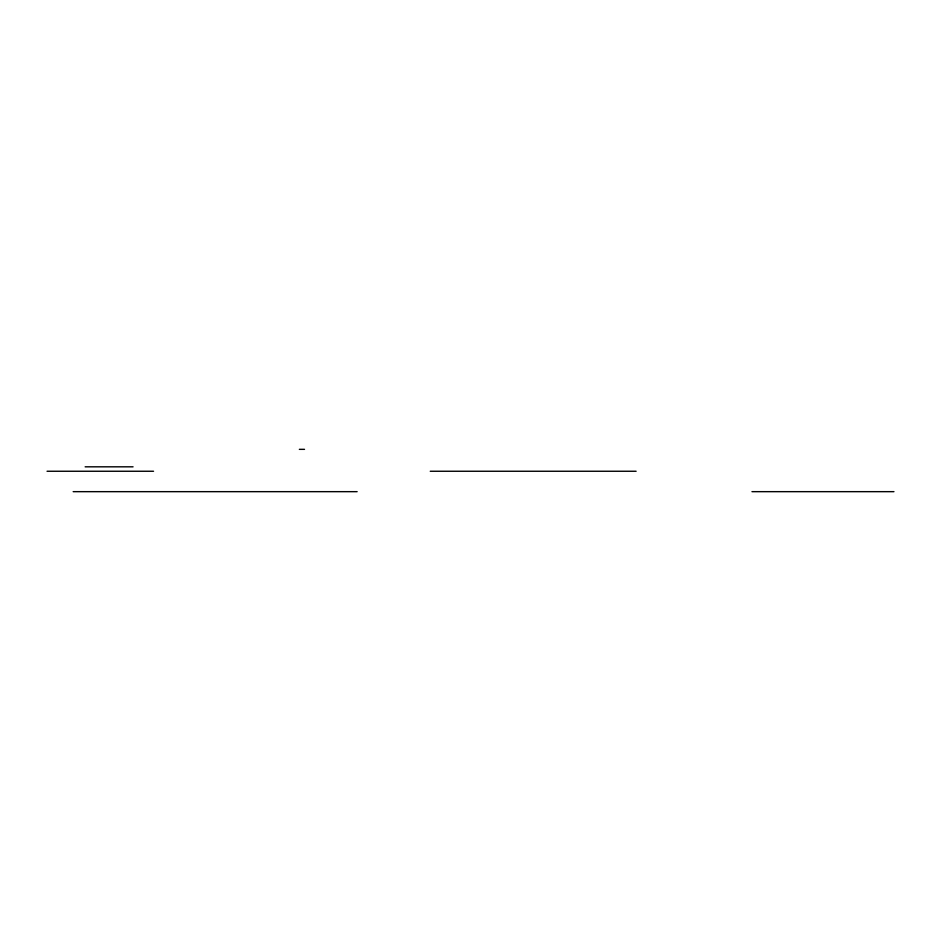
<?xml version="1.0" encoding="UTF-8"?>
<svg xmlns="http://www.w3.org/2000/svg" width="941" height="941" viewBox="0 0 941 941"><rect width="100%" height="100%" fill="white"/><g stroke="black" fill="none" stroke-linecap="round" stroke-linejoin="round"><path stroke-width="1.41" d="M299.356 449.339L304.519 449.339M85.149 466.818L133.057 466.818M47.05 471.253L153.536 471.253M430.249 471.253L636.116 471.253M73.175 491.661L357.133 491.661M751.977 491.661L893.95 491.661"/></g></svg>
